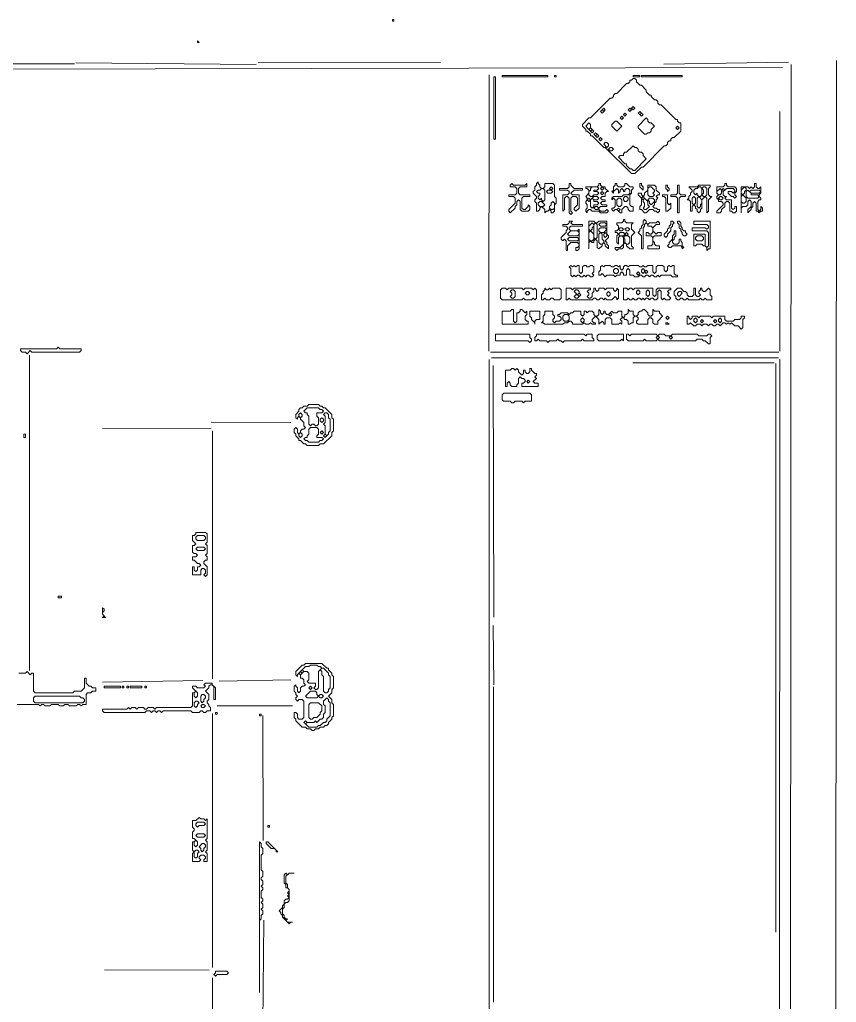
# Model space of a CAD drawing. Extents: x 12 to 2459, y 13 to 1740.
# Drawn here: x 1938 to 2436, y 1140 to 1740 of the extents above; entities that cross this region are included whole.
import ezdxf

# ---------------------------------------------------------------- set-up
doc = ezdxf.new("R2010")
doc.units = 0
for name, color, linetype, lineweight in [('TEXT_FALLBACK_OUTLINE', 2, 'Continuous', 0), ('TRACE_CURVE', 6, 'Continuous', 0), ('TRACE_STRAIGHT', 5, 'Continuous', 0), ('TRACE_TEXT_SYMBOL', 6, 'Continuous', 0)]:
    doc.layers.add(name, color=color, linetype=linetype, lineweight=lineweight)

msp = doc.modelspace()

# ---------------------------------------------------------------- linework, layer by layer
at = {"layer": 'TEXT_FALLBACK_OUTLINE', "color": 2}
for points in [[(2238, 1640), (2237, 1639), (2237, 1638), (2240, 1638), (2241, 1637), (2241, 1634), (2240, 1633), (2236, 1633), (2236, 1632), (2239, 1632), (2240, 1631), (2240, 1628), (2236, 1624), (2236, 1623), (2237, 1622), (2240, 1625), (2240, 1626), (2241, 1627), (2241, 1629), (2242, 1630), (2243, 1629), (2243, 1624), (2244, 1623), (2248, 1623), (2249, 1624), (2249, 1626), (2248, 1627), (2248, 1626), (2246, 1624), (2245, 1624), (2244, 1625), (2244, 1631), (2245, 1632), (2249, 1632), (2249, 1633), (2243, 1633), (2242, 1634), (2242, 1637), (2243, 1638), (2247, 1638), (2247, 1640), (2246, 1639), (2239, 1639)], [(2254, 1641), (2253, 1640), (2253, 1639), (2252, 1638), (2252, 1636), (2251, 1635), (2251, 1634), (2253, 1632), (2253, 1631), (2252, 1630), (2252, 1629), (2253, 1628), (2253, 1623), (2254, 1623), (2255, 1624), (2255, 1625), (2256, 1626), (2258, 1624), (2258, 1622), (2259, 1623), (2260, 1623), (2261, 1624), (2262, 1623), (2262, 1622), (2263, 1622), (2264, 1623), (2264, 1627), (2265, 1628), (2265, 1631), (2264, 1632), (2264, 1639), (2263, 1640), (2258, 1640), (2258, 1638), (2257, 1637), (2256, 1637), (2255, 1638), (2255, 1639), (2254, 1640)], [(2261, 1637), (2262, 1638), (2263, 1637), (2262, 1636)], [(2273, 1640), (2273, 1638), (2272, 1637), (2267, 1637), (2267, 1636), (2272, 1636), (2273, 1635), (2273, 1634), (2272, 1633), (2269, 1633), (2269, 1623), (2270, 1624), (2270, 1631), (2271, 1632), (2272, 1632), (2273, 1631), (2273, 1622), (2274, 1621), (2275, 1622), (2274, 1623), (2274, 1631), (2275, 1632), (2277, 1632), (2278, 1631), (2278, 1627), (2276, 1625), (2276, 1624), (2277, 1623), (2279, 1625), (2279, 1633), (2275, 1633), (2274, 1634), (2276, 1636), (2281, 1636), (2281, 1637), (2276, 1637), (2274, 1639), (2274, 1640)], [(2291, 1640), (2291, 1639), (2290, 1638), (2283, 1638), (2283, 1637), (2284, 1637), (2285, 1636), (2285, 1634), (2283, 1632), (2284, 1631), (2284, 1630), (2283, 1629), (2283, 1628), (2284, 1627), (2284, 1625), (2283, 1624), (2283, 1623), (2284, 1622), (2284, 1623), (2285, 1624), (2286, 1624), (2287, 1623), (2291, 1623), (2292, 1622), (2296, 1622), (2297, 1623), (2296, 1624), (2295, 1623), (2292, 1623), (2291, 1624), (2291, 1625), (2292, 1626), (2296, 1626), (2296, 1627), (2293, 1627), (2292, 1628), (2293, 1629), (2295, 1629), (2295, 1630), (2293, 1630), (2292, 1631), (2293, 1632), (2295, 1632), (2295, 1634), (2296, 1635), (2297, 1635), (2295, 1637), (2295, 1638), (2293, 1638), (2292, 1639), (2292, 1640)], [(2286, 1637), (2287, 1638), (2290, 1638), (2291, 1637), (2290, 1636), (2288, 1636), (2288, 1635), (2290, 1635), (2291, 1634), (2290, 1633), (2288, 1633), (2287, 1632), (2286, 1632), (2285, 1633), (2285, 1635), (2286, 1636)], [(2292, 1637), (2293, 1638), (2294, 1637), (2293, 1636)], [(2301, 1640), (2301, 1639), (2300, 1638), (2300, 1636), (2299, 1635), (2300, 1634), (2300, 1635), (2302, 1637), (2303, 1636), (2303, 1634), (2304, 1635), (2304, 1636), (2305, 1637), (2306, 1636), (2306, 1635), (2307, 1635), (2307, 1636), (2308, 1637), (2309, 1637), (2310, 1636), (2310, 1634), (2309, 1633), (2306, 1633), (2305, 1632), (2300, 1632), (2299, 1631), (2299, 1630), (2300, 1631), (2301, 1630), (2301, 1626), (2300, 1625), (2299, 1625), (2299, 1624), (2300, 1623), (2301, 1624), (2302, 1624), (2304, 1622), (2305, 1622), (2305, 1624), (2307, 1626), (2308, 1626), (2309, 1625), (2309, 1624), (2310, 1623), (2312, 1623), (2312, 1626), (2311, 1626), (2310, 1627), (2310, 1633), (2311, 1634), (2311, 1636), (2312, 1637), (2312, 1638), (2310, 1638), (2308, 1640), (2307, 1640), (2307, 1639), (2306, 1638), (2303, 1638), (2302, 1639), (2302, 1640)], [(2321, 1639), (2321, 1636), (2319, 1634), (2319, 1633), (2318, 1632), (2317, 1633), (2317, 1634), (2315, 1634), (2315, 1633), (2317, 1631), (2317, 1627), (2316, 1626), (2316, 1624), (2317, 1624), (2319, 1622), (2320, 1622), (2322, 1624), (2324, 1624), (2325, 1623), (2326, 1623), (2327, 1622), (2328, 1623), (2328, 1624), (2327, 1624), (2326, 1625), (2325, 1625), (2324, 1626), (2325, 1627), (2325, 1628), (2326, 1629), (2326, 1630), (2327, 1631), (2326, 1632), (2327, 1633), (2328, 1633), (2328, 1634), (2326, 1636), (2326, 1638), (2325, 1639)], [(2316, 1640), (2316, 1638), (2318, 1636), (2318, 1638), (2317, 1639), (2317, 1640)], [(2321, 1637), (2322, 1638), (2323, 1638), (2325, 1636), (2325, 1635), (2324, 1634), (2325, 1633), (2324, 1632), (2322, 1632), (2321, 1633)], [(2332, 1639), (2332, 1637), (2333, 1636), (2333, 1635), (2334, 1636), (2334, 1637), (2333, 1638), (2333, 1639)], [(2339, 1639), (2339, 1634), (2338, 1633), (2335, 1633), (2335, 1632), (2338, 1632), (2339, 1631), (2339, 1622), (2340, 1622), (2340, 1631), (2341, 1632), (2344, 1632), (2344, 1633), (2341, 1633), (2340, 1634), (2340, 1639)], [(2352, 1639), (2351, 1638), (2346, 1638), (2348, 1636), (2348, 1635), (2347, 1634), (2347, 1633), (2346, 1632), (2346, 1631), (2345, 1630), (2346, 1630), (2347, 1629), (2347, 1623), (2348, 1623), (2348, 1626), (2349, 1627), (2350, 1626), (2350, 1625), (2351, 1624), (2351, 1623), (2352, 1622), (2353, 1623), (2353, 1624), (2354, 1625), (2354, 1630), (2356, 1632), (2357, 1631), (2357, 1622), (2358, 1623), (2358, 1630), (2360, 1632), (2359, 1632), (2358, 1633), (2358, 1637), (2359, 1638), (2359, 1639)], [(2351, 1637), (2352, 1638), (2353, 1638), (2354, 1637), (2354, 1633), (2353, 1632), (2352, 1632), (2351, 1633), (2351, 1634), (2350, 1633), (2349, 1634), (2349, 1636), (2350, 1637)], [(2354, 1637), (2355, 1638), (2356, 1638), (2357, 1637), (2357, 1633), (2356, 1632), (2355, 1632), (2354, 1633), (2355, 1634), (2355, 1636)], [(2368, 1640), (2368, 1639), (2367, 1638), (2363, 1638), (2363, 1634), (2364, 1633), (2363, 1632), (2363, 1631), (2364, 1630), (2364, 1629), (2366, 1629), (2367, 1628), (2367, 1627), (2363, 1623), (2363, 1622), (2365, 1622), (2366, 1623), (2366, 1624), (2368, 1626), (2368, 1628), (2369, 1629), (2370, 1629), (2371, 1628), (2371, 1623), (2372, 1623), (2373, 1622), (2374, 1622), (2375, 1623), (2375, 1626), (2374, 1626), (2374, 1625), (2373, 1624), (2372, 1625), (2372, 1630), (2369, 1630), (2368, 1631), (2369, 1632), (2368, 1632), (2367, 1633), (2367, 1635), (2369, 1637), (2373, 1637), (2374, 1636), (2374, 1635), (2373, 1634), (2372, 1635), (2370, 1635), (2370, 1634), (2372, 1632), (2373, 1632), (2374, 1631), (2375, 1632), (2374, 1633), (2374, 1634), (2375, 1635), (2375, 1637), (2374, 1638), (2370, 1638), (2369, 1639), (2369, 1640)], [(2386, 1640), (2386, 1638), (2385, 1637), (2384, 1638), (2383, 1637), (2382, 1638), (2378, 1638), (2378, 1622), (2378, 1625), (2379, 1626), (2381, 1626), (2382, 1627), (2382, 1629), (2383, 1630), (2384, 1629), (2384, 1626), (2382, 1624), (2382, 1622), (2384, 1624), (2384, 1625), (2385, 1626), (2385, 1628), (2386, 1629), (2387, 1628), (2387, 1623), (2388, 1623), (2389, 1622), (2390, 1623), (2391, 1623), (2391, 1625), (2390, 1626), (2390, 1624), (2389, 1623), (2388, 1624), (2388, 1629), (2389, 1630), (2390, 1630), (2390, 1631), (2389, 1632), (2389, 1633), (2390, 1634), (2390, 1638), (2389, 1637), (2388, 1637), (2387, 1638), (2387, 1640)], [(2380, 1638), (2381, 1637), (2381, 1636), (2380, 1635), (2380, 1634), (2379, 1633), (2378, 1634), (2378, 1636)], [(2255, 1636), (2256, 1637), (2257, 1637), (2258, 1636), (2258, 1630), (2257, 1629), (2256, 1630), (2256, 1631), (2255, 1630), (2254, 1631), (2254, 1632), (2255, 1633), (2255, 1634), (2254, 1634), (2253, 1635), (2254, 1636)], [(2259, 1635), (2260, 1636), (2262, 1636), (2263, 1635), (2262, 1634), (2260, 1634)], [(2287, 1631), (2288, 1632), (2290, 1632), (2291, 1631), (2290, 1630), (2288, 1630)], [(2292, 1634), (2293, 1635), (2294, 1634), (2293, 1633)], [(2306, 1631), (2307, 1632), (2308, 1632), (2309, 1631), (2309, 1630), (2308, 1629), (2307, 1629), (2306, 1630)], [(2317, 1631), (2318, 1632), (2319, 1631), (2318, 1630)], [(2330, 1633), (2330, 1632), (2331, 1632), (2332, 1631), (2332, 1623), (2333, 1623), (2335, 1625), (2335, 1628), (2334, 1627), (2333, 1628), (2333, 1633)], [(2348, 1631), (2349, 1632), (2350, 1631), (2350, 1628), (2349, 1627), (2348, 1628)], [(2351, 1631), (2352, 1632), (2354, 1630), (2354, 1628), (2353, 1627), (2353, 1626), (2352, 1625), (2351, 1626)], [(2365, 1637), (2366, 1636), (2366, 1634), (2365, 1633), (2364, 1633), (2363, 1634), (2363, 1635)], [(2364, 1631), (2365, 1632), (2366, 1632), (2367, 1631), (2366, 1630), (2365, 1630)], [(2366, 1636), (2367, 1637), (2368, 1636), (2367, 1635)], [(2378, 1632), (2379, 1633), (2381, 1631), (2381, 1629), (2380, 1628), (2379, 1628), (2378, 1629)], [(2381, 1635), (2382, 1636), (2384, 1634), (2384, 1633), (2388, 1633), (2389, 1632), (2388, 1631), (2382, 1631), (2381, 1632)], [(2383, 1635), (2384, 1636), (2389, 1636), (2390, 1635), (2389, 1634), (2384, 1634)], [(2254, 1628), (2255, 1629), (2256, 1629), (2258, 1627), (2257, 1626), (2255, 1626), (2254, 1627)], [(2262, 1628), (2263, 1629), (2264, 1628), (2264, 1625), (2263, 1624), (2262, 1624), (2261, 1625), (2261, 1626), (2262, 1627)], [(2284, 1630), (2285, 1631), (2286, 1630), (2285, 1629)], [(2286, 1630), (2287, 1631), (2288, 1630), (2288, 1629), (2290, 1629), (2291, 1628), (2290, 1627), (2288, 1627), (2288, 1626), (2287, 1625), (2286, 1626)], [(2288, 1625), (2289, 1626), (2290, 1626), (2291, 1625), (2290, 1624), (2289, 1624)], [(2302, 1630), (2303, 1631), (2304, 1631), (2305, 1630), (2305, 1627), (2304, 1626), (2303, 1626), (2302, 1627)], [(2318, 1630), (2319, 1631), (2321, 1629), (2321, 1627), (2322, 1626), (2320, 1624), (2319, 1624), (2318, 1625), (2319, 1626), (2319, 1628), (2318, 1629)], [(2321, 1630), (2322, 1631), (2324, 1631), (2325, 1630), (2325, 1629), (2323, 1627), (2322, 1628), (2322, 1629)], [(2302, 1624), (2303, 1625), (2304, 1624), (2303, 1623)], [(2273, 1617), (2273, 1616), (2272, 1615), (2269, 1615), (2269, 1614), (2271, 1614), (2272, 1613), (2272, 1612), (2271, 1611), (2271, 1610), (2268, 1607), (2268, 1606), (2269, 1605), (2270, 1606), (2271, 1605), (2271, 1599), (2272, 1599), (2272, 1602), (2274, 1604), (2278, 1604), (2279, 1603), (2279, 1602), (2278, 1601), (2277, 1601), (2277, 1599), (2278, 1599), (2279, 1600), (2279, 1612), (2278, 1611), (2274, 1611), (2273, 1612), (2273, 1613), (2274, 1614), (2281, 1614), (2281, 1615), (2275, 1615), (2274, 1616), (2275, 1617)], [(2285, 1617), (2285, 1600), (2285, 1604), (2286, 1605), (2287, 1604), (2288, 1604), (2288, 1605), (2289, 1606), (2290, 1605), (2290, 1601), (2291, 1600), (2293, 1602), (2293, 1603), (2294, 1604), (2295, 1603), (2295, 1602), (2297, 1600), (2297, 1602), (2296, 1603), (2296, 1604), (2295, 1605), (2297, 1607), (2297, 1608), (2296, 1609), (2296, 1617), (2291, 1617), (2290, 1616), (2289, 1616), (2288, 1617)], [(2287, 1616), (2288, 1615), (2288, 1614), (2287, 1613), (2287, 1612), (2286, 1611), (2285, 1612), (2285, 1614)], [(2288, 1615), (2289, 1616), (2290, 1615), (2290, 1607), (2289, 1606), (2288, 1607)], [(2291, 1615), (2292, 1616), (2295, 1616), (2296, 1615), (2295, 1614), (2292, 1614)], [(2306, 1618), (2306, 1617), (2305, 1616), (2302, 1616), (2302, 1615), (2303, 1614), (2303, 1612), (2302, 1611), (2301, 1611), (2301, 1610), (2302, 1610), (2303, 1609), (2302, 1608), (2302, 1604), (2303, 1603), (2303, 1607), (2304, 1608), (2305, 1608), (2306, 1607), (2306, 1603), (2304, 1601), (2301, 1601), (2301, 1600), (2302, 1599), (2303, 1600), (2305, 1600), (2306, 1601), (2306, 1603), (2307, 1604), (2308, 1603), (2308, 1602), (2310, 1600), (2312, 1600), (2312, 1601), (2311, 1602), (2311, 1608), (2313, 1610), (2311, 1612), (2311, 1615), (2312, 1616), (2308, 1616), (2307, 1617), (2307, 1618)], [(2319, 1618), (2318, 1617), (2318, 1615), (2317, 1614), (2317, 1613), (2316, 1612), (2316, 1611), (2315, 1610), (2317, 1608), (2317, 1600), (2318, 1600), (2318, 1613), (2319, 1614), (2319, 1615), (2320, 1616), (2321, 1615), (2321, 1614), (2323, 1614), (2324, 1613), (2324, 1610), (2323, 1609), (2322, 1609), (2321, 1610), (2320, 1610), (2320, 1608), (2323, 1608), (2324, 1607), (2324, 1603), (2323, 1602), (2321, 1602), (2321, 1600), (2328, 1600), (2328, 1602), (2326, 1602), (2325, 1603), (2325, 1604), (2324, 1605), (2324, 1607), (2325, 1608), (2329, 1608), (2329, 1610), (2327, 1610), (2326, 1609), (2324, 1611), (2324, 1613), (2326, 1615), (2328, 1615), (2328, 1616), (2327, 1617), (2326, 1616), (2322, 1616), (2321, 1615), (2320, 1616), (2320, 1617)], [(2335, 1617), (2335, 1615), (2334, 1614), (2334, 1613), (2333, 1612), (2333, 1611), (2331, 1609), (2331, 1608), (2332, 1607), (2333, 1608), (2333, 1609), (2335, 1611), (2335, 1613), (2336, 1614), (2336, 1615), (2337, 1616), (2336, 1617)], [(2339, 1617), (2339, 1616), (2340, 1615), (2340, 1613), (2341, 1612), (2341, 1611), (2342, 1610), (2342, 1609), (2343, 1608), (2344, 1608), (2345, 1609), (2344, 1610), (2344, 1611), (2343, 1611), (2342, 1612), (2342, 1613), (2341, 1614), (2341, 1616), (2340, 1617)], [(2349, 1617), (2349, 1615), (2357, 1615), (2358, 1614), (2358, 1613), (2357, 1612), (2356, 1613), (2348, 1613), (2348, 1611), (2357, 1611), (2358, 1610), (2358, 1602), (2357, 1601), (2356, 1602), (2356, 1609), (2349, 1609), (2349, 1602), (2350, 1602), (2351, 1603), (2354, 1603), (2355, 1602), (2356, 1602), (2357, 1601), (2357, 1599), (2358, 1600), (2359, 1600), (2359, 1617)], [(2274, 1611), (2278, 1611), (2279, 1610), (2279, 1609), (2278, 1608), (2273, 1608), (2272, 1609)], [(2285, 1610), (2286, 1611), (2288, 1609), (2288, 1606), (2287, 1605), (2286, 1605), (2285, 1606)], [(2291, 1612), (2292, 1613), (2295, 1613), (2296, 1612), (2294, 1610), (2292, 1610), (2291, 1611)], [(2291, 1609), (2292, 1610), (2293, 1609), (2293, 1606), (2294, 1605), (2294, 1604), (2293, 1603), (2292, 1603), (2291, 1604)], [(2294, 1609), (2295, 1610), (2296, 1609), (2296, 1608), (2295, 1607), (2294, 1608)], [(2303, 1612), (2304, 1613), (2305, 1613), (2306, 1612), (2305, 1611), (2304, 1611)], [(2303, 1609), (2304, 1610), (2306, 1610), (2307, 1609), (2306, 1608), (2304, 1608)], [(2306, 1607), (2307, 1608), (2309, 1608), (2310, 1607), (2310, 1604), (2309, 1603), (2308, 1603), (2307, 1604), (2307, 1606)], [(2307, 1612), (2308, 1613), (2309, 1613), (2310, 1612), (2309, 1611), (2308, 1611)], [(2307, 1609), (2308, 1610), (2309, 1609), (2308, 1608)], [(2337, 1611), (2337, 1609), (2336, 1608), (2336, 1606), (2334, 1604), (2334, 1603), (2333, 1602), (2334, 1601), (2335, 1601), (2336, 1602), (2341, 1602), (2342, 1601), (2342, 1600), (2343, 1601), (2342, 1602), (2342, 1604), (2341, 1605), (2341, 1606), (2340, 1606), (2340, 1604), (2339, 1603), (2337, 1603), (2336, 1604), (2336, 1605), (2337, 1606), (2337, 1607), (2338, 1608), (2338, 1611)], [(2350, 1607), (2351, 1608), (2354, 1608), (2355, 1607), (2355, 1606), (2354, 1605), (2351, 1605), (2350, 1606)], [(2272, 1606), (2273, 1607), (2278, 1607), (2279, 1606), (2278, 1605), (2273, 1605)], [(2274, 1590), (2273, 1589), (2274, 1588), (2274, 1584), (2275, 1583), (2276, 1584), (2277, 1583), (2278, 1584), (2279, 1584), (2280, 1583), (2281, 1583), (2282, 1584), (2283, 1583), (2284, 1584), (2285, 1584), (2286, 1583), (2287, 1583), (2288, 1584), (2287, 1585), (2288, 1586), (2288, 1589), (2287, 1590), (2286, 1590), (2285, 1589), (2284, 1589), (2283, 1590), (2282, 1590), (2281, 1589), (2281, 1586), (2280, 1585), (2279, 1586), (2279, 1590), (2278, 1590), (2277, 1589), (2276, 1590), (2275, 1589)], [(2300, 1587), (2301, 1588), (2302, 1588), (2303, 1587), (2303, 1586), (2302, 1585), (2301, 1585), (2300, 1586)], [(2314, 1585), (2315, 1586), (2316, 1585), (2315, 1584)], [(2317, 1587), (2318, 1588), (2319, 1587), (2319, 1586), (2318, 1585), (2317, 1586)], [(2319, 1586), (2320, 1587), (2321, 1586), (2320, 1585)], [(2232, 1576), (2231, 1575), (2231, 1570), (2232, 1569), (2244, 1569), (2245, 1570), (2246, 1569), (2250, 1569), (2251, 1570), (2252, 1569), (2253, 1570), (2253, 1575), (2252, 1576), (2251, 1575), (2250, 1576), (2246, 1576), (2245, 1575), (2244, 1576), (2236, 1576), (2235, 1575), (2234, 1576)], [(2237, 1574), (2238, 1575), (2239, 1575), (2240, 1574), (2240, 1571), (2239, 1570), (2238, 1570), (2237, 1571), (2238, 1572), (2238, 1573)], [(2246, 1573), (2247, 1574), (2248, 1574), (2249, 1573), (2248, 1572), (2247, 1572)], [(2258, 1576), (2258, 1575), (2257, 1574), (2257, 1573), (2256, 1572), (2256, 1569), (2257, 1569), (2258, 1570), (2259, 1569), (2261, 1569), (2262, 1570), (2263, 1570), (2264, 1569), (2267, 1569), (2268, 1570), (2268, 1575), (2267, 1576), (2263, 1576), (2262, 1575), (2261, 1576), (2260, 1575), (2259, 1575)], [(2271, 1576), (2271, 1569), (2272, 1569), (2273, 1570), (2274, 1569), (2287, 1569), (2288, 1570), (2289, 1570), (2290, 1569), (2291, 1569), (2292, 1570), (2293, 1570), (2294, 1569), (2295, 1570), (2296, 1569), (2299, 1569), (2301, 1571), (2302, 1570), (2302, 1569), (2303, 1570), (2303, 1575), (2302, 1576), (2302, 1575), (2301, 1574), (2300, 1575), (2300, 1576), (2296, 1576), (2295, 1575), (2294, 1576), (2291, 1576), (2291, 1575), (2290, 1574), (2289, 1575), (2289, 1576), (2288, 1576), (2288, 1574), (2287, 1573), (2287, 1571), (2286, 1570), (2285, 1570), (2284, 1571), (2285, 1572), (2285, 1573), (2284, 1574), (2285, 1575), (2286, 1575), (2286, 1576), (2276, 1576), (2275, 1575), (2274, 1576)], [(2276, 1574), (2277, 1575), (2278, 1575), (2279, 1574), (2279, 1573), (2278, 1572)], [(2276, 1571), (2277, 1572), (2278, 1572), (2279, 1571), (2278, 1570), (2277, 1570)], [(2278, 1572), (2279, 1573), (2280, 1572), (2279, 1571)], [(2296, 1573), (2297, 1574), (2298, 1573), (2298, 1572), (2297, 1571), (2296, 1572)], [(2306, 1576), (2306, 1569), (2308, 1569), (2309, 1570), (2310, 1569), (2311, 1569), (2312, 1570), (2313, 1569), (2314, 1569), (2315, 1570), (2316, 1570), (2317, 1569), (2318, 1570), (2319, 1569), (2320, 1570), (2321, 1570), (2322, 1569), (2323, 1570), (2324, 1570), (2325, 1569), (2326, 1569), (2327, 1570), (2327, 1574), (2328, 1575), (2329, 1574), (2329, 1570), (2330, 1569), (2331, 1570), (2332, 1569), (2334, 1569), (2335, 1570), (2333, 1572), (2334, 1573), (2333, 1574), (2334, 1575), (2335, 1575), (2335, 1576), (2327, 1576), (2326, 1575), (2326, 1572), (2325, 1571), (2324, 1572), (2324, 1576), (2313, 1576), (2312, 1575), (2311, 1576), (2310, 1576), (2309, 1575), (2308, 1576)], [(2314, 1574), (2315, 1575), (2316, 1574), (2316, 1573), (2315, 1572), (2314, 1573)], [(2320, 1574), (2321, 1575), (2322, 1574), (2322, 1572), (2321, 1571), (2320, 1572)], [(2339, 1576), (2337, 1574), (2337, 1572), (2338, 1571), (2338, 1570), (2339, 1569), (2340, 1569), (2341, 1570), (2342, 1570), (2343, 1569), (2344, 1569), (2345, 1570), (2346, 1569), (2352, 1569), (2353, 1570), (2354, 1569), (2355, 1569), (2356, 1570), (2357, 1569), (2360, 1569), (2360, 1571), (2359, 1572), (2359, 1575), (2358, 1576), (2356, 1574), (2355, 1574), (2354, 1575), (2354, 1576), (2353, 1576), (2353, 1575), (2352, 1574), (2352, 1573), (2353, 1572), (2352, 1571), (2351, 1571), (2350, 1572), (2350, 1576), (2349, 1576), (2349, 1572), (2348, 1571), (2346, 1571), (2345, 1572), (2345, 1573), (2344, 1574), (2343, 1574), (2341, 1576)], [(2339, 1573), (2340, 1574), (2341, 1574), (2342, 1573), (2340, 1571), (2339, 1572)], [(2238, 1563), (2237, 1562), (2232, 1562), (2232, 1554), (2248, 1554), (2248, 1556), (2247, 1556), (2246, 1557), (2246, 1559), (2247, 1560), (2247, 1562), (2246, 1561), (2244, 1563), (2243, 1563), (2243, 1562), (2242, 1561), (2241, 1561), (2241, 1556), (2240, 1555), (2239, 1556), (2239, 1563)], [(2249, 1562), (2249, 1559), (2250, 1558), (2250, 1557), (2252, 1555), (2252, 1554), (2252, 1556), (2253, 1557), (2255, 1557), (2255, 1562)], [(2269, 1559), (2270, 1560), (2272, 1560), (2273, 1559), (2273, 1557), (2272, 1556), (2270, 1556), (2269, 1557)], [(2297, 1560), (2298, 1561), (2299, 1560), (2298, 1559)], [(2280, 1557), (2281, 1558), (2282, 1557), (2282, 1556), (2281, 1555), (2280, 1556)], [(2333, 1559), (2332, 1558), (2333, 1557), (2334, 1558)], [(2332, 1555), (2332, 1554), (2334, 1554), (2333, 1555)], [(2345, 1559), (2345, 1554), (2346, 1554), (2347, 1555), (2349, 1553), (2350, 1553), (2351, 1554), (2353, 1554), (2354, 1553), (2355, 1554), (2357, 1554), (2358, 1553), (2359, 1554), (2360, 1554), (2361, 1553), (2362, 1553), (2363, 1554), (2364, 1554), (2365, 1553), (2367, 1555), (2368, 1555), (2369, 1554), (2370, 1555), (2371, 1554), (2372, 1555), (2374, 1553), (2376, 1553), (2378, 1551), (2379, 1552), (2379, 1557), (2380, 1558), (2380, 1559), (2378, 1559), (2378, 1558), (2377, 1557), (2374, 1557), (2373, 1556), (2369, 1556), (2368, 1557), (2368, 1559), (2361, 1559), (2360, 1558), (2359, 1559), (2353, 1559), (2352, 1558), (2351, 1559), (2348, 1559), (2348, 1558), (2347, 1557), (2346, 1558), (2346, 1559)], [(2349, 1557), (2350, 1558), (2351, 1557), (2351, 1556), (2350, 1555), (2349, 1556)], [(2353, 1556), (2354, 1557), (2355, 1556), (2354, 1555)], [(2361, 1556), (2362, 1557), (2363, 1556), (2362, 1555)], [(2364, 1557), (2365, 1558), (2366, 1557), (2366, 1556), (2365, 1555), (2364, 1556)], [(2228, 1548), (2228, 1544), (2248, 1544), (2249, 1543), (2250, 1544), (2250, 1545), (2249, 1546), (2249, 1548)], [(2253, 1548), (2253, 1547), (2252, 1546), (2252, 1544), (2253, 1544), (2254, 1545), (2255, 1544), (2259, 1544), (2260, 1543), (2261, 1544), (2265, 1544), (2266, 1545), (2267, 1544), (2268, 1544), (2269, 1543), (2270, 1544), (2280, 1544), (2281, 1545), (2282, 1544), (2288, 1544), (2288, 1545), (2287, 1546), (2287, 1548), (2284, 1548), (2283, 1547), (2282, 1548)], [(2291, 1548), (2290, 1547), (2290, 1545), (2291, 1544), (2304, 1544), (2305, 1545), (2306, 1544), (2306, 1548)], [(2308, 1548), (2308, 1545), (2309, 1544), (2318, 1544), (2319, 1545), (2320, 1544), (2326, 1544), (2327, 1545), (2328, 1544), (2350, 1544), (2351, 1545), (2354, 1545), (2355, 1544), (2356, 1544), (2358, 1542), (2359, 1542), (2359, 1546), (2360, 1547), (2359, 1548), (2358, 1548), (2357, 1547), (2352, 1547), (2351, 1548), (2336, 1548), (2335, 1547), (2332, 1547), (2331, 1548), (2328, 1548), (2327, 1547), (2326, 1548), (2311, 1548), (2310, 1547), (2309, 1548)], [(2326, 1546), (2327, 1547), (2328, 1546), (2327, 1545)], [(2334, 1546), (2335, 1547), (2336, 1546), (2335, 1545)], [(2238, 1527), (2237, 1526), (2234, 1526), (2234, 1516), (2235, 1516), (2235, 1518), (2236, 1519), (2237, 1518), (2237, 1517), (2238, 1516), (2241, 1516), (2241, 1517), (2242, 1518), (2242, 1521), (2243, 1522), (2244, 1521), (2245, 1521), (2246, 1520), (2246, 1519), (2245, 1518), (2244, 1518), (2244, 1516), (2254, 1516), (2254, 1518), (2252, 1518), (2251, 1519), (2253, 1521), (2252, 1522), (2253, 1523), (2253, 1524), (2252, 1524), (2250, 1526), (2250, 1527), (2249, 1527), (2249, 1525), (2248, 1524), (2247, 1524), (2246, 1525), (2246, 1526), (2245, 1526), (2245, 1524), (2244, 1523), (2242, 1525), (2242, 1526), (2241, 1527), (2240, 1526), (2239, 1527)], [(2247, 1519), (2248, 1520), (2249, 1519), (2248, 1518)], [(2233, 1512), (2232, 1511), (2232, 1508), (2233, 1507), (2237, 1507), (2238, 1506), (2239, 1506), (2240, 1507), (2244, 1507), (2245, 1506), (2246, 1507), (2250, 1507), (2250, 1511), (2249, 1512)], [(2045, 1427), (2045, 1426), (2044, 1425), (2043, 1425), (2043, 1422), (2045, 1420), (2044, 1419), (2043, 1419), (2043, 1415), (2044, 1414), (2045, 1414), (2046, 1413), (2045, 1412), (2043, 1412), (2043, 1410), (2044, 1410), (2046, 1408), (2047, 1408), (2048, 1407), (2047, 1406), (2046, 1406), (2046, 1404), (2045, 1403), (2044, 1404), (2044, 1406), (2043, 1406), (2043, 1401), (2048, 1401), (2048, 1404), (2049, 1405), (2050, 1405), (2051, 1404), (2051, 1402), (2050, 1401), (2051, 1400), (2052, 1401), (2052, 1406), (2050, 1408), (2050, 1409), (2051, 1410), (2052, 1410), (2052, 1412), (2051, 1413), (2052, 1414), (2052, 1419), (2051, 1420), (2052, 1421), (2052, 1426), (2051, 1427)], [(2045, 1424), (2046, 1425), (2050, 1425), (2051, 1424), (2051, 1423), (2050, 1422), (2046, 1422), (2045, 1423)], [(2045, 1417), (2046, 1418), (2050, 1418), (2051, 1417), (2050, 1416), (2046, 1416)], [(2047, 1253), (2045, 1251), (2043, 1251), (2043, 1247), (2044, 1246), (2044, 1245), (2043, 1244), (2043, 1240), (2044, 1240), (2045, 1239), (2044, 1238), (2043, 1238), (2043, 1233), (2044, 1232), (2043, 1231), (2043, 1226), (2047, 1226), (2048, 1227), (2047, 1228), (2047, 1229), (2048, 1230), (2050, 1230), (2051, 1229), (2051, 1228), (2050, 1227), (2050, 1226), (2052, 1226), (2052, 1231), (2051, 1232), (2052, 1233), (2052, 1238), (2051, 1239), (2052, 1240), (2052, 1252), (2051, 1251), (2050, 1252), (2048, 1252)], [(2045, 1249), (2046, 1250), (2050, 1250), (2051, 1249), (2050, 1248), (2047, 1248), (2046, 1247), (2045, 1248)], [(2045, 1242), (2046, 1243), (2050, 1243), (2051, 1242), (2050, 1241), (2046, 1241)], [(2044, 1238), (2045, 1239), (2046, 1238), (2046, 1236), (2045, 1235), (2044, 1236)], [(2049, 1237), (2050, 1237), (2051, 1236), (2051, 1235), (2050, 1234), (2050, 1233), (2049, 1232), (2048, 1233), (2048, 1234), (2047, 1235)], [(2044, 1232), (2045, 1233), (2046, 1233), (2047, 1232), (2046, 1231), (2046, 1229), (2045, 1228), (2044, 1229)]]:
    msp.add_lwpolyline(points, close=True, dxfattribs=at)
for points in [[(2293, 1590), (2292, 1589), (2292, 1587), (2291, 1586), (2291, 1584), (2292, 1584), (2293, 1585), (2295, 1583), (2296, 1584), (2300, 1584), (2301, 1583), (2302, 1584), (2304, 1584), (2304, 1585), (2305, 1586), (2306, 1585), (2306, 1584), (2308, 1584), (2308, 1587), (2309, 1588), (2310, 1587), (2310, 1584), (2312, 1584), (2313, 1583), (2315, 1583), (2316, 1584), (2317, 1584), (2318, 1583), (2319, 1583), (2320, 1584), (2321, 1584), (2322, 1583), (2323, 1584), (2324, 1584), (2325, 1583), (2326, 1583), (2327, 1584), (2328, 1583), (2329, 1584), (2335, 1584), (2336, 1583), (2339, 1583), (2339, 1584), (2338, 1584), (2337, 1585), (2337, 1590), (2336, 1590), (2335, 1589), (2334, 1590), (2333, 1589), (2333, 1587), (2332, 1586), (2331, 1587), (2331, 1589), (2330, 1590), (2327, 1590), (2326, 1589), (2326, 1586), (2325, 1585), (2324, 1586), (2324, 1590), (2321, 1590), (2320, 1589), (2319, 1589)], [(2319, 1589), (2318, 1590), (2317, 1589), (2316, 1589), (2315, 1590), (2310, 1590), (2309, 1589), (2308, 1590), (2307, 1590), (2306, 1589), (2306, 1588), (2305, 1587), (2304, 1588), (2304, 1590), (2303, 1589), (2302, 1590), (2301, 1590), (2300, 1589), (2299, 1589), (2298, 1590), (2295, 1590), (2294, 1589), (2293, 1590)], [(2291, 1563), (2291, 1560), (2290, 1559), (2289, 1559), (2288, 1560), (2288, 1561), (2287, 1562), (2285, 1562), (2284, 1561), (2283, 1562), (2282, 1562), (2282, 1560), (2281, 1559), (2280, 1560), (2280, 1562), (2276, 1562), (2275, 1561), (2274, 1561), (2273, 1560), (2272, 1561), (2268, 1561), (2267, 1560), (2266, 1560), (2266, 1559), (2267, 1559), (2268, 1558), (2268, 1557), (2267, 1556), (2265, 1556), (2264, 1555), (2263, 1556), (2263, 1557), (2264, 1558), (2264, 1559), (2263, 1560), (2263, 1562), (2258, 1562), (2258, 1560), (2257, 1559), (2257, 1556), (2256, 1555), (2257, 1555), (2258, 1554), (2269, 1554), (2270, 1555), (2272, 1555), (2273, 1556), (2274, 1556), (2275, 1555), (2275, 1554), (2281, 1554), (2282, 1555), (2283, 1554), (2285, 1554), (2286, 1555), (2287, 1554), (2289, 1554), (2289, 1555), (2288, 1555), (2287, 1556), (2287, 1557), (2289, 1559), (2291, 1557), (2291, 1554)], [(2291, 1554), (2293, 1556), (2294, 1555), (2294, 1554), (2295, 1554), (2295, 1557), (2296, 1558), (2298, 1558), (2299, 1557), (2299, 1554), (2303, 1554), (2304, 1555), (2305, 1554), (2305, 1556), (2304, 1557), (2305, 1558), (2306, 1558), (2307, 1557), (2308, 1557), (2309, 1556), (2309, 1554), (2310, 1554), (2311, 1555), (2312, 1555), (2312, 1558), (2313, 1559), (2314, 1559), (2315, 1558), (2315, 1557), (2314, 1556), (2314, 1555), (2315, 1554), (2321, 1554), (2321, 1557), (2322, 1558), (2323, 1558), (2324, 1557), (2324, 1555), (2325, 1554), (2327, 1554), (2327, 1556), (2330, 1559), (2328, 1561), (2328, 1562), (2325, 1562), (2324, 1563), (2324, 1560), (2323, 1559), (2322, 1559), (2321, 1560), (2321, 1561), (2319, 1563), (2318, 1563), (2317, 1562), (2316, 1562), (2315, 1561), (2315, 1560), (2314, 1559), (2313, 1559), (2312, 1560), (2312, 1562), (2310, 1562), (2309, 1563), (2309, 1561)], [(2309, 1561), (2308, 1560), (2307, 1560), (2307, 1559), (2306, 1558), (2305, 1559), (2305, 1562), (2303, 1562), (2302, 1561), (2300, 1561), (2299, 1562), (2297, 1560), (2296, 1560), (2295, 1561), (2295, 1562), (2294, 1562), (2294, 1561), (2293, 1560), (2292, 1561), (2292, 1562), (2291, 1563)]]:
    msp.add_lwpolyline(points, dxfattribs=at)
at = {"layer": 'TRACE_CURVE', "color": 6}
msp.add_lwpolyline([(2084, 1238), (2084, 1146), (2084, 1190), (2085, 1191), (2085, 1193), (2086, 1194), (2086, 1196), (2085, 1197), (2086, 1198), (2086, 1200), (2085, 1201), (2086, 1202), (2086, 1203), (2085, 1204), (2085, 1208), (2086, 1209), (2086, 1210), (2085, 1211), (2086, 1212), (2086, 1214), (2085, 1215), (2085, 1216), (2086, 1217), (2086, 1220), (2085, 1221), (2085, 1230), (2086, 1231), (2086, 1234), (2085, 1235), (2085, 1237)], close=True, dxfattribs=at)
at = {"layer": 'TRACE_STRAIGHT', "color": 5}
for p, q in [((1709.13, 1709.42), (2403.13, 1710.87)), ((1931, 1713), (1971, 1713)), ((1971.86, 1713.55), (2081.88, 1712.64)), ((2083.12, 1713.71), (2194.38, 1713.75)), ((2330.62, 1712.83), (2406.89, 1714.08)), ((2407.28, 52.63), (2408.41, 1712.63)), ((2435.66, 825.12), (2436.01, 1715.13)), ((2223.98, 1537.62), (2224.19, 1706.38)), ((2401.49, 1537.63), (2401.51, 1683.88)), ((2225, 1537), (2401, 1537)), ((1943.6, 1535.12), (1943.6, 1342.62)), ((2224, 1532), (2224, 564)), ((2224.04, 915.12), (2224.05, 1532.62)), ((2225.62, 1533.48), (2400.62, 1533.49)), ((2311.87, 1530.52), (2398.12, 1530.5)), ((2399, 1530), (2399, 1183)), ((2401.28, 947.62), (2401.56, 1532.63)), ((2226.61, 1528.88), (2226.9, 1375.12)), ((2399.04, 1338.87), (2399.05, 1528.88)), ((2054.38, 1494.34), (2103.13, 1494)), ((1988.12, 1490.47), (2054.38, 1490.54)), ((2055.18, 1337.62), (2055.19, 1488.88)), ((2226.63, 1370.13), (2226.88, 1333.86)), ((1988.14, 1335.59), (2049.41, 1336.45)), ((2059.35, 1336.14), (2103.11, 1337.03)), ((2226.69, 1140.12), (2226.75, 1332.63)), ((2058, 1321), (2104, 1321)), ((2055.19, 1161.38), (2055.19, 1316.38)), ((2085.93, 1315.13), (2086.12, 1238.88)), ((2085.77, 1101.37), (2086.62, 1190.14)), ((1989.37, 1159.96), (2053.13, 1159.65)), ((2055.28, 1155.12), (2055.28, 1101.38))]:
    msp.add_line(p, q, dxfattribs=at)
at = {"layer": 'TRACE_TEXT_SYMBOL', "color": 6}
for points in [[(2165, 1740), (2166, 1740), (2166, 1739), (2165, 1739)], [(2046, 1727), (2046, 1726), (2047, 1726)], [(2227, 1705), (2228, 1705), (2228, 1667), (2227, 1667)], [(2232, 1706), (2260, 1706), (2260, 1705), (2232, 1705)], [(2264, 1706), (2265, 1706), (2265, 1705), (2264, 1705)], [(2312, 1704), (2311, 1703), (2310, 1703), (2310, 1702), (2309, 1701), (2308, 1701), (2302, 1695), (2301, 1695), (2300, 1694), (2300, 1693), (2299, 1692), (2298, 1692), (2286, 1680), (2285, 1680), (2281, 1676), (2281, 1675), (2283, 1673), (2283, 1672), (2284, 1672), (2286, 1670), (2286, 1669), (2287, 1669), (2294, 1662), (2295, 1662), (2311, 1646), (2313, 1646), (2317, 1650), (2318, 1650), (2331, 1663), (2332, 1663), (2333, 1664), (2333, 1665), (2334, 1666), (2335, 1666), (2335, 1667), (2336, 1668), (2337, 1668), (2341, 1672), (2341, 1677), (2340, 1677), (2339, 1678), (2339, 1679), (2338, 1679), (2329, 1688), (2328, 1688), (2327, 1689), (2327, 1690), (2326, 1691), (2325, 1691), (2323, 1693), (2323, 1694), (2322, 1694), (2320, 1696), (2320, 1697), (2317, 1700), (2316, 1700), (2314, 1702), (2314, 1703), (2313, 1704)], [(2312, 1706), (2316, 1706), (2316, 1705), (2312, 1705)], [(2317, 1706), (2342, 1706), (2342, 1705), (2317, 1705)], [(2293, 1685), (2294, 1686), (2295, 1685), (2294, 1684)], [(2309, 1685), (2310, 1686), (2311, 1685), (2310, 1684)], [(2311, 1686), (2312, 1687), (2313, 1686), (2312, 1685)], [(2292, 1684), (2293, 1685), (2294, 1684), (2293, 1683)], [(2304, 1680), (2305, 1681), (2306, 1680), (2305, 1679)], [(2306, 1682), (2307, 1683), (2308, 1682), (2307, 1681)], [(2315, 1683), (2316, 1684), (2317, 1683), (2316, 1682)], [(2320, 1680), (2321, 1679), (2321, 1678), (2322, 1677), (2323, 1677), (2325, 1675), (2323, 1673), (2323, 1672), (2322, 1671), (2321, 1671), (2320, 1670), (2319, 1670), (2315, 1674), (2315, 1675)], [(2316, 1682), (2317, 1683), (2318, 1682), (2317, 1681)], [(2285, 1677), (2286, 1676), (2286, 1674), (2285, 1673), (2283, 1675)], [(2285, 1673), (2286, 1674), (2287, 1673), (2286, 1672)], [(2301, 1678), (2302, 1678), (2305, 1675), (2302, 1672), (2299, 1675), (2299, 1676)], [(2338, 1674), (2339, 1675), (2340, 1674), (2339, 1673)], [(2286, 1672), (2287, 1673), (2288, 1672), (2287, 1671)], [(2288, 1670), (2289, 1671), (2290, 1670), (2289, 1669)], [(2289, 1669), (2290, 1670), (2291, 1669), (2290, 1668)], [(2291, 1667), (2292, 1668), (2293, 1667), (2292, 1666)], [(2294, 1664), (2295, 1665), (2296, 1665), (2297, 1664), (2297, 1663), (2296, 1662)], [(2297, 1661), (2298, 1662), (2299, 1662), (2300, 1661), (2299, 1660), (2298, 1660)], [(2312, 1663), (2313, 1662), (2314, 1662), (2315, 1661), (2315, 1660), (2316, 1659), (2317, 1659), (2318, 1658), (2318, 1657), (2320, 1655), (2313, 1648), (2312, 1648), (2311, 1649), (2310, 1649), (2308, 1651), (2308, 1652), (2307, 1652), (2303, 1656), (2304, 1657), (2306, 1657), (2306, 1658), (2307, 1659), (2308, 1659)], [(1961, 1540), (1960, 1539), (1938, 1539), (1938, 1538), (1939, 1537), (1941, 1537), (1942, 1536), (1944, 1538), (1945, 1537), (1974, 1537), (1975, 1538), (1975, 1539), (1962, 1539)], [(2114, 1505), (2113, 1504), (2111, 1504), (2110, 1503), (2109, 1503), (2108, 1502), (2108, 1501), (2106, 1499), (2106, 1497), (2107, 1496), (2107, 1497), (2108, 1498), (2109, 1497), (2109, 1496), (2111, 1494), (2111, 1492), (2112, 1491), (2111, 1490), (2110, 1490), (2109, 1489), (2109, 1488), (2108, 1487), (2107, 1488), (2107, 1490), (2106, 1491), (2105, 1490), (2105, 1488), (2106, 1487), (2106, 1486), (2108, 1484), (2108, 1483), (2109, 1483), (2111, 1481), (2112, 1481), (2113, 1480), (2120, 1480), (2121, 1481), (2123, 1481), (2128, 1486), (2128, 1488), (2129, 1489), (2129, 1496), (2128, 1497), (2128, 1499), (2124, 1503), (2123, 1503), (2122, 1504), (2121, 1504), (2120, 1505)], [(2108, 1499), (2109, 1500), (2110, 1499), (2110, 1498), (2109, 1497), (2108, 1498)], [(2113, 1503), (2120, 1503), (2121, 1502), (2122, 1502), (2123, 1501), (2122, 1500), (2119, 1500), (2119, 1498), (2120, 1497), (2120, 1493), (2119, 1492), (2118, 1492), (2117, 1493), (2116, 1493), (2115, 1492), (2114, 1493), (2114, 1498), (2113, 1499), (2113, 1500), (2112, 1500), (2111, 1501)], [(2123, 1499), (2124, 1500), (2125, 1500), (2126, 1499), (2126, 1497), (2127, 1496), (2127, 1489), (2126, 1488), (2126, 1487), (2125, 1486), (2124, 1487), (2124, 1492), (2123, 1493), (2124, 1494), (2124, 1498)], [(2121, 1496), (2122, 1497), (2123, 1496), (2123, 1495), (2122, 1494), (2121, 1495)], [(2108, 1487), (2109, 1488), (2110, 1487), (2110, 1486), (2109, 1485), (2108, 1486)], [(2114, 1490), (2115, 1491), (2119, 1491), (2120, 1490), (2120, 1487), (2119, 1486), (2119, 1485), (2122, 1485), (2123, 1484), (2122, 1483), (2121, 1483), (2120, 1482), (2114, 1482), (2113, 1483), (2112, 1483), (2111, 1484), (2112, 1485), (2113, 1485), (2113, 1486), (2114, 1487)], [(2121, 1488), (2122, 1489), (2123, 1488), (2122, 1487)], [(1940, 1487), (1941, 1487), (1941, 1485), (1940, 1485)], [(2123, 1486), (2124, 1487), (2125, 1486), (2124, 1485)], [(1961, 1388), (1961, 1387), (1963, 1387), (1963, 1388)], [(1988, 1381), (1988, 1377), (1989, 1376), (1988, 1375), (1990, 1375), (1988, 1377), (1988, 1378), (1989, 1379), (1989, 1380)], [(2114, 1345), (2115, 1346), (2119, 1346), (2120, 1345), (2121, 1345), (2122, 1344), (2120, 1342), (2120, 1332), (2119, 1331), (2118, 1331), (2117, 1332), (2118, 1333), (2118, 1335), (2114, 1335), (2113, 1336), (2114, 1337), (2114, 1341), (2113, 1342), (2111, 1342), (2110, 1343), (2112, 1345)], [(2121, 1343), (2122, 1344), (2123, 1344), (2126, 1341), (2126, 1340), (2127, 1339), (2127, 1332), (2126, 1331), (2126, 1330), (2125, 1329), (2124, 1329), (2123, 1330), (2123, 1339), (2122, 1340), (2122, 1342)], [(2108, 1341), (2109, 1342), (2110, 1341), (2109, 1340)], [(2109, 1342), (2110, 1343), (2111, 1342), (2110, 1341)], [(1989, 1333), (1999, 1333), (1999, 1332), (1989, 1332)], [(2000, 1333), (2001, 1333), (2001, 1332), (2000, 1332)], [(2003, 1333), (2004, 1333), (2004, 1332), (2003, 1332)], [(2005, 1333), (2012, 1333), (2012, 1332), (2005, 1332)], [(2014, 1333), (2015, 1333), (2015, 1332), (2014, 1332)], [(2114, 1332), (2115, 1333), (2116, 1332), (2115, 1331)], [(1946, 1326), (1947, 1327), (1974, 1327), (1975, 1326), (1976, 1326), (1977, 1325), (1977, 1324), (1976, 1323), (1947, 1323), (1946, 1324)], [(2044, 1329), (2045, 1330), (2046, 1329), (2046, 1327), (2045, 1326), (2044, 1327)], [(2048, 1327), (2049, 1328), (2050, 1328), (2051, 1327), (2051, 1326), (2050, 1325), (2050, 1324), (2049, 1323), (2048, 1324)], [(2115, 1330), (2118, 1330), (2119, 1329), (2119, 1328), (2120, 1327), (2119, 1326), (2113, 1326), (2112, 1327)], [(2125, 1326), (2126, 1325), (2126, 1324), (2127, 1323), (2127, 1315), (2125, 1313), (2125, 1312), (2124, 1311), (2123, 1311), (2121, 1309), (2120, 1309), (2119, 1308), (2114, 1308), (2112, 1310), (2113, 1311), (2117, 1311), (2118, 1312), (2119, 1311), (2121, 1313), (2122, 1313), (2123, 1314), (2123, 1316), (2124, 1317), (2124, 1321), (2123, 1322), (2123, 1324)], [(2120, 1327), (2121, 1328), (2122, 1328), (2123, 1327), (2122, 1326), (2121, 1326)], [(2044, 1323), (2045, 1324), (2046, 1324), (2047, 1323), (2046, 1322), (2046, 1321), (2045, 1320), (2044, 1321)], [(2048, 1321), (2049, 1322), (2050, 1322), (2051, 1321), (2050, 1320), (2049, 1320)], [(2114, 1322), (2115, 1323), (2120, 1323), (2122, 1321), (2122, 1318), (2121, 1317), (2121, 1316), (2119, 1314), (2117, 1314), (2116, 1313), (2115, 1313), (2114, 1314)], [(2057, 1317), (2058, 1317), (2058, 1316), (2057, 1316)], [(2084, 1316), (2085, 1316), (2085, 1315), (2084, 1315)], [(2111, 1311), (2112, 1312), (2113, 1311), (2112, 1310)], [(2089, 1248), (2090, 1248), (2090, 1247), (2089, 1247)], [(2088, 1238), (2088, 1237), (2091, 1234), (2093, 1234), (2094, 1233), (2094, 1232), (2095, 1232), (2089, 1238)], [(2100, 1219), (2099, 1218), (2099, 1213), (2100, 1212), (2100, 1210), (2101, 1210), (2102, 1209), (2102, 1208), (2101, 1207), (2102, 1206), (2101, 1205), (2102, 1204), (2101, 1203), (2100, 1203), (2099, 1202), (2099, 1200), (2098, 1199), (2098, 1198), (2096, 1196), (2097, 1195), (2097, 1194), (2098, 1193), (2098, 1192), (2102, 1188), (2103, 1189), (2104, 1189), (2101, 1189), (2100, 1190), (2101, 1191), (2100, 1191), (2099, 1192), (2099, 1193), (2098, 1194), (2098, 1197), (2099, 1198), (2099, 1200), (2100, 1201), (2101, 1201), (2102, 1202), (2102, 1209), (2101, 1210), (2101, 1212), (2100, 1213), (2100, 1217), (2102, 1219), (2105, 1219), (2102, 1219), (2101, 1218)], [(2057, 1159), (2057, 1158), (2056, 1157), (2057, 1156), (2058, 1157), (2064, 1157), (2065, 1158), (2064, 1159)]]:
    msp.add_lwpolyline(points, close=True, dxfattribs=at)
for points in [[(2112, 1347), (2111, 1346), (2110, 1346), (2106, 1342), (2106, 1340), (2107, 1339), (2107, 1340), (2108, 1341), (2109, 1340), (2109, 1338), (2110, 1338), (2111, 1337), (2111, 1335), (2112, 1334), (2111, 1333), (2110, 1333), (2109, 1332), (2109, 1330), (2108, 1329), (2107, 1330), (2107, 1332), (2106, 1333), (2106, 1334), (2105, 1333), (2105, 1330), (2106, 1329), (2106, 1328), (2107, 1327), (2106, 1326), (2106, 1325), (2107, 1324), (2108, 1325), (2110, 1325), (2111, 1324), (2111, 1314), (2110, 1313), (2108, 1313), (2107, 1314), (2107, 1316), (2106, 1317), (2105, 1317), (2105, 1314), (2106, 1313), (2106, 1312), (2110, 1308), (2112, 1308), (2113, 1307), (2115, 1307), (2116, 1306), (2117, 1306), (2118, 1307), (2120, 1307), (2121, 1308), (2123, 1308), (2124, 1309), (2125, 1309), (2126, 1310), (2126, 1311), (2128, 1313), (2128, 1314), (2129, 1315), (2129, 1322), (2128, 1323), (2128, 1325)], [(2128, 1325), (2126, 1327), (2128, 1329), (2128, 1331), (2129, 1332), (2129, 1339), (2128, 1340), (2128, 1341), (2126, 1343), (2126, 1344), (2125, 1344), (2122, 1347), (2112, 1347)], [(1936, 1322), (1949, 1322), (1950, 1321), (1951, 1322), (1952, 1322), (1953, 1321), (1956, 1321), (1957, 1322), (1961, 1322), (1962, 1321), (1964, 1321), (1965, 1322), (1967, 1322), (1968, 1321), (1972, 1321), (1973, 1322), (1974, 1322), (1975, 1321), (1976, 1322), (1978, 1322), (1978, 1328), (1979, 1329), (1981, 1329), (1982, 1330), (1984, 1330), (1984, 1332), (1982, 1332), (1981, 1333), (1980, 1333), (1978, 1335), (1978, 1338), (1977, 1338), (1977, 1332), (1975, 1330), (1971, 1330), (1970, 1329), (1947, 1329), (1946, 1330)], [(1942, 1342), (1941, 1341), (1937, 1341)], [(1946, 1330), (1946, 1341), (1945, 1341), (1944, 1340), (1942, 1342)], [(2051, 1335), (2050, 1334), (2051, 1333), (2050, 1332), (2046, 1332), (2045, 1333), (2043, 1333), (2043, 1332), (2045, 1330), (2044, 1329), (2043, 1329), (2043, 1321), (2042, 1320), (2021, 1320), (2020, 1319), (2019, 1320), (2016, 1320), (2015, 1319), (2014, 1319), (2013, 1320), (2010, 1320), (2009, 1319), (2008, 1320), (2006, 1320), (2005, 1319), (2004, 1320), (2003, 1319), (1988, 1319), (1988, 1318), (1989, 1317), (2014, 1317), (2015, 1318), (2017, 1318), (2018, 1317), (2019, 1318), (2020, 1318), (2021, 1317), (2022, 1318), (2023, 1318), (2024, 1317), (2025, 1318), (2042, 1318), (2043, 1317), (2047, 1317), (2048, 1318), (2049, 1318), (2050, 1317), (2051, 1317), (2052, 1318), (2054, 1318), (2054, 1320), (2053, 1321), (2053, 1322), (2052, 1323), (2052, 1324), (2053, 1325), (2053, 1328), (2051, 1330), (2053, 1332), (2053, 1333), (2054, 1334), (2055, 1334), (2056, 1333), (2056, 1325)], [(2056, 1325), (2057, 1325), (2057, 1332), (2055, 1334), (2055, 1335), (2051, 1335)]]:
    msp.add_lwpolyline(points, dxfattribs=at)

doc.saveas('drawing.dxf')
